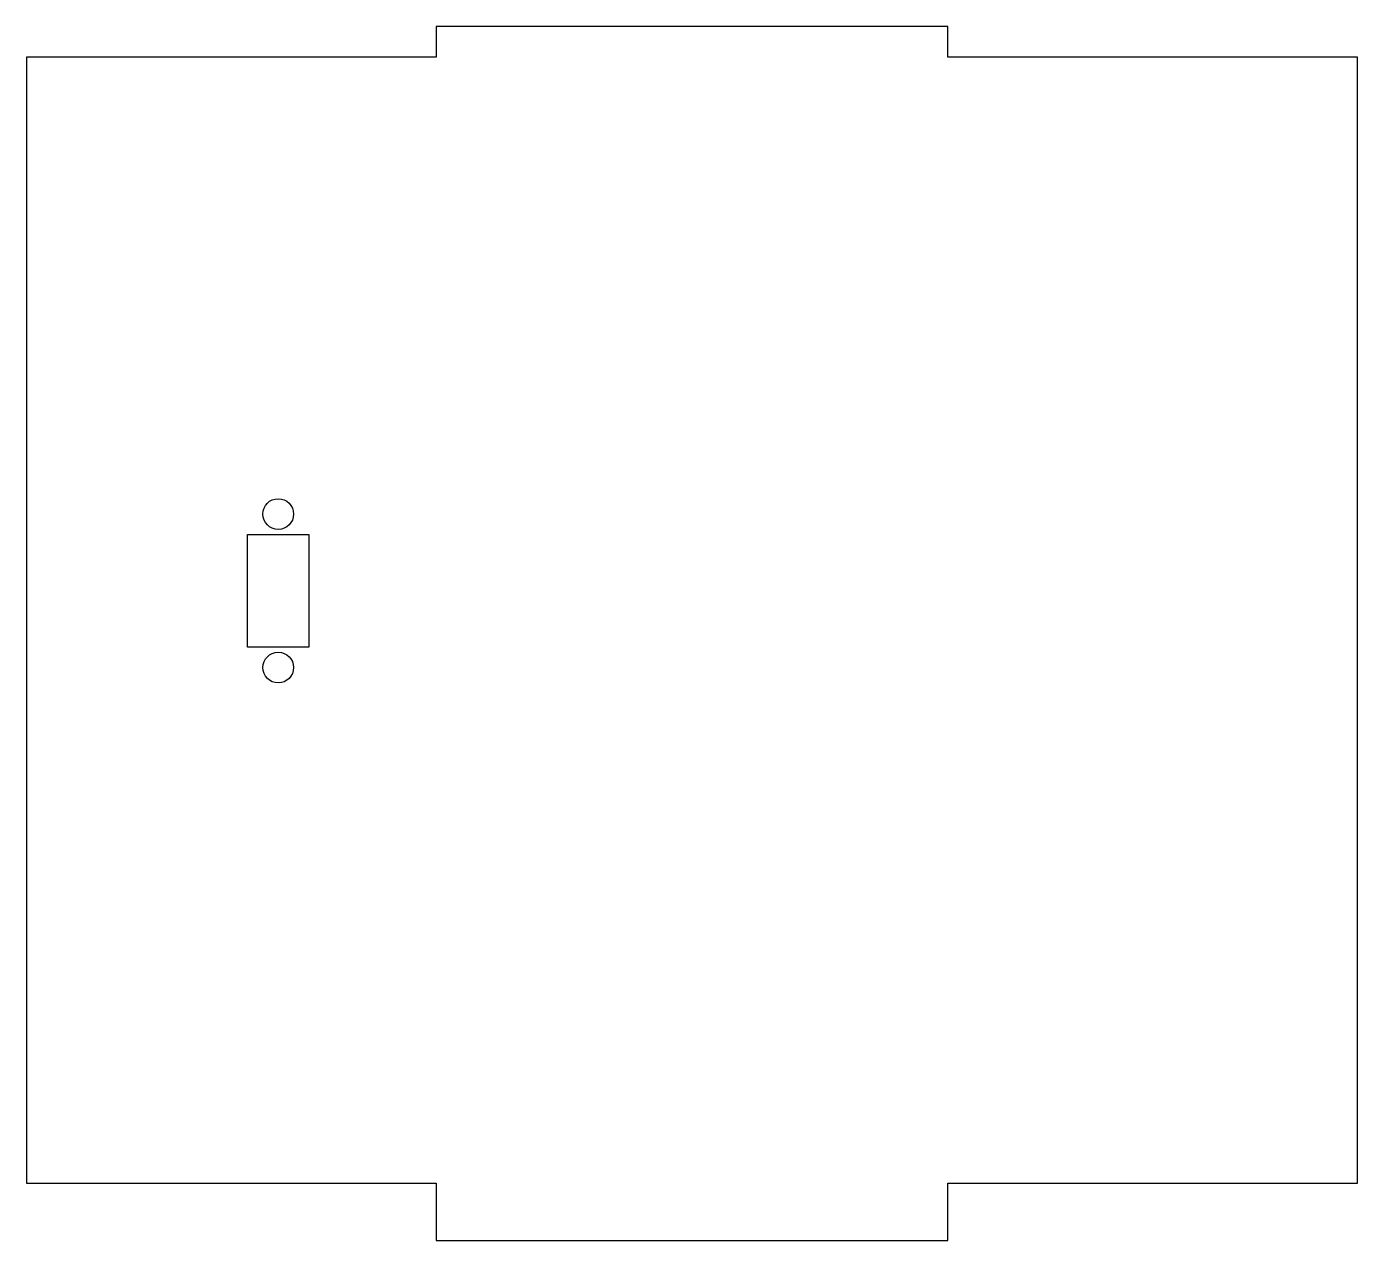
# Model space of a CAD drawing. Header units: millimetres. Extents: x -70 to 60, y -30 to 89.
import ezdxf

# ---------------------------------------------------------------- set-up
doc = ezdxf.new("R2010")
doc.units = ezdxf.units.MM

msp = doc.modelspace()

# ---------------------------------------------------------------- linework, layer by layer
for points in [[(-70.13, -24.32), (-30.13, -24.32), (-30.13, -29.92), (19.87, -29.92), (19.87, -24.32), (59.87, -24.32), (59.87, 85.68), (19.87, 85.68), (19.87, 88.68), (-30.13, 88.68), (-30.13, 85.68), (-70.13, 85.68)], [(-48.55, 39.05), (-42.55, 39.05), (-42.55, 28.05), (-48.55, 28.05)]]:
    msp.add_lwpolyline(points, close=True)
for centre in [(-45.55, 41.05), (-45.55, 26.05)]:
    msp.add_circle(centre, 1.5)

doc.saveas('drawing.dxf')
